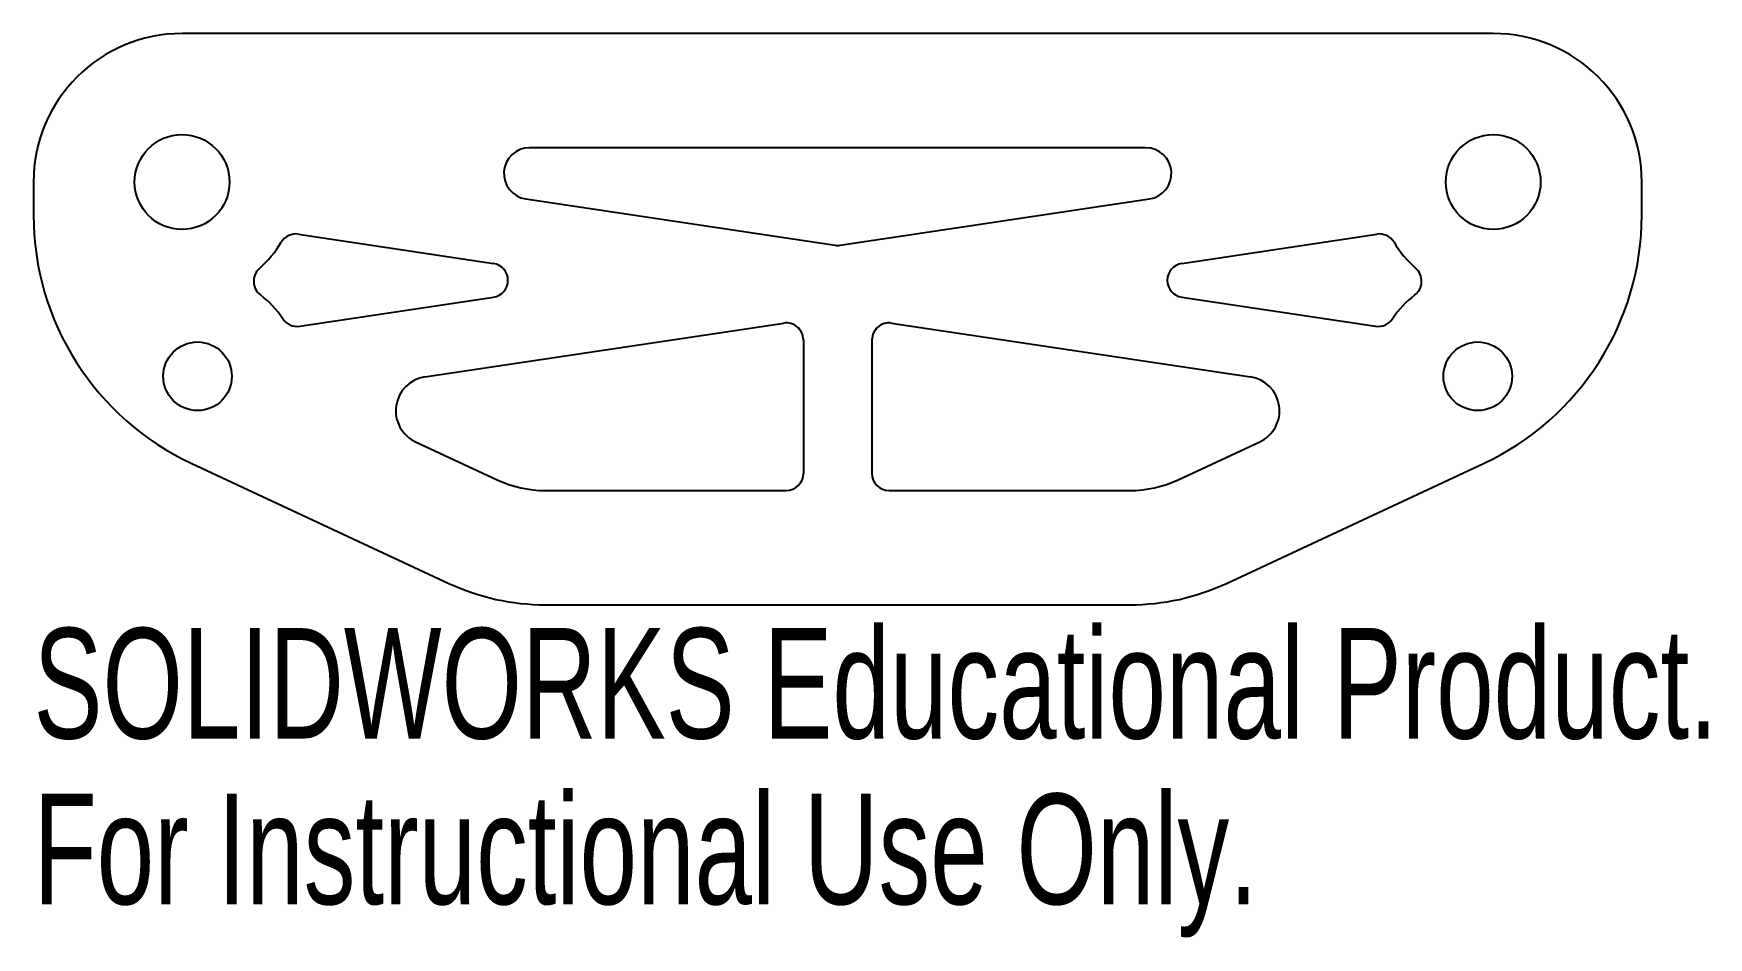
# Model space of a CAD drawing. Header units: millimetres. Extents: x -35.2 to 38.1, y -27.1 to 12.5.
import ezdxf

# ---------------------------------------------------------------- set-up
doc = ezdxf.new("R2010")
doc.units = ezdxf.units.MM
doc.styles.add('SLDTEXTSTYLE0', font='TXT', dxfattribs={"width": 0.7})

msp = doc.modelspace()

# ---------------------------------------------------------------- linework, layer by layer
at = {"color": 7, "linetype": 'Continuous', "lineweight": 25}
for p, q in [((28.675, 12.5), (-28.675, 12.5)), ((13.477, 7.5), (-13.477, 7.5)), ((-35.175, 6), (-35.175, 4.553)), ((35.175, 4.553), (35.175, 6)), ((-13.644, 5.262), (-0.111, 3.233)), ((0.111, 3.233), (13.644, 5.262)), ((-23.584, 3.72), (-15.059, 2.441)), ((15.059, 2.441), (23.584, 3.72)), ((-23.532, -0.313), (-15.059, 0.958)), ((15.059, 0.958), (23.532, -0.313)), ((-18.053, -2.525), (-2.361, -0.172)), ((2.361, -0.172), (18.053, -2.525)), ((-1.5, -0.913), (-1.5, -6.75)), ((1.5, -0.913), (1.5, -6.75)), ((-18.464, -5.368), (-14.896, -7.032)), ((14.896, -7.032), (18.464, -5.368)), ((-28.246, -6.323), (-17.009, -11.563)), ((17.009, -11.563), (28.246, -6.323)), ((-12.783, -7.5), (-2.25, -7.5)), ((2.25, -7.5), (12.783, -7.5)), ((-12.783, -12.5), (12.783, -12.5))]:
    msp.add_line(p, q, dxfattribs=at)
for centre, radius in [((-28.675, 6), 2.075), ((28.675, 6), 2.075), ((-28, -2.5), 1.5), ((28, -2.5), 1.5)]:
    msp.add_circle(centre, radius, dxfattribs=at)
for centre, radius, start, end in [((-28.675, 6), 6.5, 90, 180), ((28.675, 6), 6.5, 0, 90), ((-13.477, 6.375), 1.125, 90, 261.47047), ((13.477, 6.375), 1.125, 278.52953, 90), ((-23.175, 4.553), 12, 180, 245), ((23.175, 4.553), 12, 295, 0), ((-23.695, 2.978), 0.75, 81.47047, 148.74811), ((23.695, 2.978), 0.75, 31.25189, 98.52953), ((-28.675, 6), 5.075, 311.789, 328.74811), ((0, 3.975), 0.75, 261.47047, 278.52953), ((28.675, 6), 5.075, 211.25189, 228.211), ((-24.793, 1.657), 0.75, 131.789, 232.35238), ((-15.17, 1.699), 0.75, 278.52953, 81.47047), ((15.17, 1.699), 0.75, 98.52953, 261.47047), ((24.793, 1.657), 0.75, 307.64762, 48.211), ((-28, -2.5), 4.5, 33.90646, 52.35238), ((28, -2.5), 4.5, 127.64762, 146.09354), ((-23.643, 0.429), 0.75, 213.90646, 278.52953), ((23.643, 0.429), 0.75, 261.47047, 326.09354), ((-2.25, -0.913), 0.75, 0, 98.52953), ((2.25, -0.913), 0.75, 81.47047, 180), ((-17.83, -4.008), 1.5, 98.52953, 245), ((17.83, -4.008), 1.5, 295, 81.47047), ((-12.783, -2.5), 5, 245, 270), ((-2.25, -6.75), 0.75, 270, 0), ((2.25, -6.75), 0.75, 180, 270), ((12.783, -2.5), 5, 270, 295), ((-12.783, -2.5), 10, 245, 270), ((12.783, -2.5), 10, 270, 295)]:
    msp.add_arc(centre, radius, start, end, dxfattribs=at)

# ---------------------------------------------------------------- texts
at = {"color": 7, "linetype": 'Continuous', "char_height": 4.83362, "attachment_point": 1, "style": 'SLDTEXTSTYLE0'}
for s, insert in [('SOLIDWORKS Educational Product.', (-35.175, -13.52)), ('For Instructional Use Only.', (-35.175, -20.77))]:
    msp.add_mtext(s, dxfattribs=dict(at, insert=insert))

doc.saveas('drawing.dxf')
